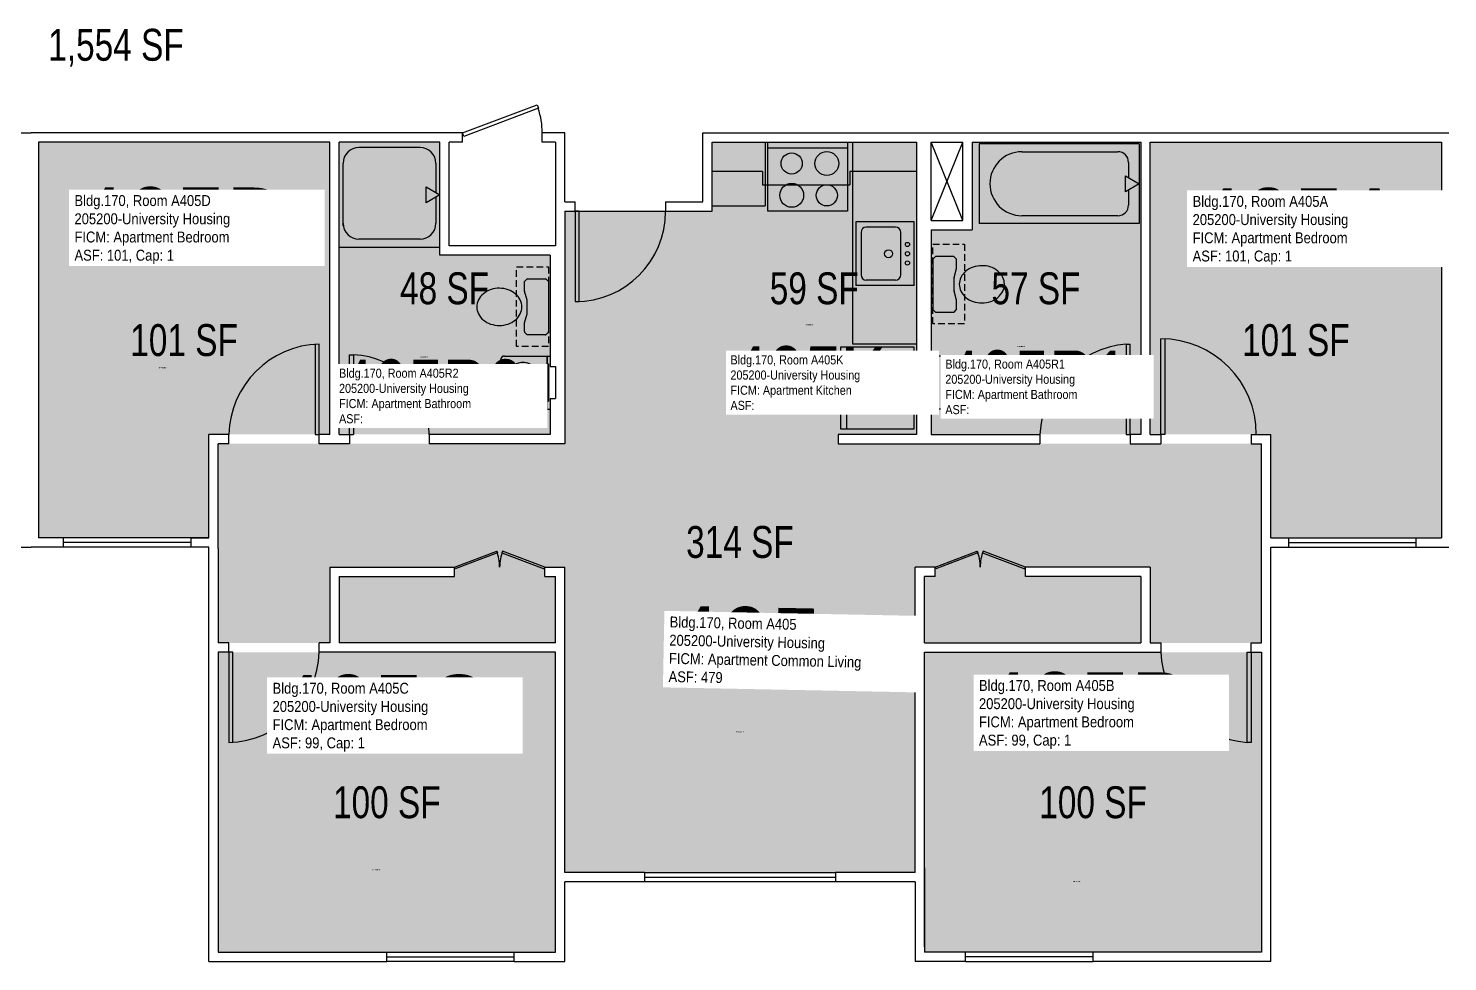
# Model space of a CAD drawing. Header units: inches. Extents: x -54 to 2270, y -57 to 1673.
# Drawn here: x 1248 to 1783, y -51 to 300 of the extents above; entities that cross this region are included whole.
import ezdxf
from ezdxf.enums import TextEntityAlignment as Align

# ---------------------------------------------------------------- set-up
doc = ezdxf.new("R2010")
doc.units = ezdxf.units.IN
doc.header["$LTSCALE"] = 10
doc.header["$MEASUREMENT"] = 0
doc.linetypes.add('DASHED2', pattern=[0.375, 0.25, -0.125])
doc.layers.get('0').update_dxf_attribs({"linetype": 'CONTINUOUS'})
for name, color, linetype in [('A-DOOR', 2, 'CONTINUOUS'), ('A-GLAZ', 1, 'CONTINUOUS'), ('A-IDEN-RNUM', 7, 'CONTINUOUS'), ('A-IDEN-SNUM', 4, 'CONTINUOUS'), ('A-IDEN-VNUM', 4, 'CONTINUOUS'), ('A-WALL', 5, 'CONTINUOUS'), ('AREA-TEXT', 3, 'CONTINUOUS'), ('Rooms-Category-Color', 7, 'CONTINUOUS'), ('Rooms-College-Color', 7, 'CONTINUOUS'), ('Rooms-Department-Color', 7, 'CONTINUOUS'), ('Rooms-Division-Color', 7, 'CONTINUOUS'), ('Rooms-Information', 7, 'CONTINUOUS')]:
    doc.layers.add(name, color=color, linetype=linetype)
doc.styles.add('CP_AREA', font='arial.ttf', dxfattribs={"height": 15})
doc.styles.add('CP_ROOMSNUMBER', font='arial.ttf', dxfattribs={"height": 1})
doc.styles.add('CP_ROOMVNUMBER', font='arial.ttf', dxfattribs={"width": 0.85, "height": 0.075})

msp = doc.modelspace()

# ---------------------------------------------------------------- hatches: boundary and pattern name
at = {"layer": 'Rooms-Category-Color', "true_color": 0x728ef3}
for points in [[(1316.05, 147.02), (1361.55, 147.02), (1361.55, 257.02), (1251.8, 257.02), (1251.8, 108.02), (1316.05, 108.02)], [(1403.05, 257.02), (1403.05, 214.52), (1444.55, 214.52), (1444.55, 147.02), (1365.05, 147.02), (1365.05, 257.02)], [(1505.55, 257.02), (1582.55, 257.02), (1582.55, 147.02), (1505.55, 147.02)], [(1603.55, 257.02), (1667.05, 257.02), (1667.05, 147.02), (1588.05, 147.02), (1588.05, 224.02), (1603.55, 224.02)], [(1716.05, 108.02), (1780.3, 108.02), (1780.3, 257.02), (1670.55, 257.02), (1670.55, 147.02), (1716.05, 147.02)], [(1319.55, 68.52), (1319.55, 143.52), (1450.05, 143.52), (1450.05, 231.02), (1505.55, 231.02), (1505.55, 147.02), (1553.06, 147.02), (1553.06, 143.52), (1712.55, 143.52), (1712.55, 68.52), (1670.55, 68.52), (1670.55, 97.02), (1623.55, 97.02), (1623.55, 93.52), (1667.05, 93.52), (1667.05, 68.52), (1585.55, 68.52), (1585.55, 93.52), (1589.55, 93.52), (1589.55, 97.02), (1582.05, 97.02), (1582.05, -17.98), (1450.05, -17.98), (1450.05, 97.02), (1442.55, 97.02), (1442.55, 93.52), (1446.55, 93.52), (1446.55, 68.52), (1365.05, 68.52), (1365.05, 93.52), (1408.55, 93.52), (1408.55, 97.02), (1361.55, 97.02), (1361.55, 68.52)], [(1319.55, 65.02), (1446.55, 65.02), (1446.55, -47.98), (1319.55, -47.98)], [(1585.55, 65.02), (1712.55, 65.02), (1712.55, -47.98), (1585.55, -47.98)]]:
    msp.add_hatch(color=171, dxfattribs=at).paths.add_polyline_path(points)
at = {"layer": 'Rooms-College-Color', "true_color": 0xadadad}
for points in [[(1316.05, 147.02), (1361.55, 147.02), (1361.55, 257.02), (1251.8, 257.02), (1251.8, 108.02), (1316.05, 108.02)], [(1403.05, 257.02), (1403.05, 214.52), (1444.55, 214.52), (1444.55, 147.02), (1365.05, 147.02), (1365.05, 257.02)], [(1505.55, 257.02), (1582.55, 257.02), (1582.55, 147.02), (1505.55, 147.02)], [(1603.55, 257.02), (1667.05, 257.02), (1667.05, 147.02), (1588.05, 147.02), (1588.05, 224.02), (1603.55, 224.02)], [(1716.05, 108.02), (1780.3, 108.02), (1780.3, 257.02), (1670.55, 257.02), (1670.55, 147.02), (1716.05, 147.02)], [(1319.55, 68.52), (1319.55, 143.52), (1450.05, 143.52), (1450.05, 231.02), (1505.55, 231.02), (1505.55, 147.02), (1553.06, 147.02), (1553.06, 143.52), (1712.55, 143.52), (1712.55, 68.52), (1670.55, 68.52), (1670.55, 97.02), (1623.55, 97.02), (1623.55, 93.52), (1667.05, 93.52), (1667.05, 68.52), (1585.55, 68.52), (1585.55, 93.52), (1589.55, 93.52), (1589.55, 97.02), (1582.05, 97.02), (1582.05, -17.98), (1450.05, -17.98), (1450.05, 97.02), (1442.55, 97.02), (1442.55, 93.52), (1446.55, 93.52), (1446.55, 68.52), (1365.05, 68.52), (1365.05, 93.52), (1408.55, 93.52), (1408.55, 97.02), (1361.55, 97.02), (1361.55, 68.52)], [(1319.55, 65.02), (1446.55, 65.02), (1446.55, -47.98), (1319.55, -47.98)], [(1585.55, 65.02), (1712.55, 65.02), (1712.55, -47.98), (1585.55, -47.98)]]:
    msp.add_hatch(color=253, dxfattribs=at).paths.add_polyline_path(points)
at = {"layer": 'Rooms-Department-Color', "true_color": 0x604aed}
for points in [[(1316.05, 147.02), (1361.55, 147.02), (1361.55, 257.02), (1251.8, 257.02), (1251.8, 108.02), (1316.05, 108.02)], [(1403.05, 257.02), (1403.05, 214.52), (1444.55, 214.52), (1444.55, 147.02), (1365.05, 147.02), (1365.05, 257.02)], [(1505.55, 257.02), (1582.55, 257.02), (1582.55, 147.02), (1505.55, 147.02)], [(1603.55, 257.02), (1667.05, 257.02), (1667.05, 147.02), (1588.05, 147.02), (1588.05, 224.02), (1603.55, 224.02)], [(1716.05, 108.02), (1780.3, 108.02), (1780.3, 257.02), (1670.55, 257.02), (1670.55, 147.02), (1716.05, 147.02)], [(1319.55, 68.52), (1319.55, 143.52), (1450.05, 143.52), (1450.05, 231.02), (1505.55, 231.02), (1505.55, 147.02), (1553.06, 147.02), (1553.06, 143.52), (1712.55, 143.52), (1712.55, 68.52), (1670.55, 68.52), (1670.55, 97.02), (1623.55, 97.02), (1623.55, 93.52), (1667.05, 93.52), (1667.05, 68.52), (1585.55, 68.52), (1585.55, 93.52), (1589.55, 93.52), (1589.55, 97.02), (1582.05, 97.02), (1582.05, -17.98), (1450.05, -17.98), (1450.05, 97.02), (1442.55, 97.02), (1442.55, 93.52), (1446.55, 93.52), (1446.55, 68.52), (1365.05, 68.52), (1365.05, 93.52), (1408.55, 93.52), (1408.55, 97.02), (1361.55, 97.02), (1361.55, 68.52)], [(1319.55, 65.02), (1446.55, 65.02), (1446.55, -47.98), (1319.55, -47.98)], [(1585.55, 65.02), (1712.55, 65.02), (1712.55, -47.98), (1585.55, -47.98)]]:
    msp.add_hatch(color=173, dxfattribs=at).paths.add_polyline_path(points)
at = {"layer": 'Rooms-Division-Color', "true_color": 0x604aed}
for points in [[(1316.05, 147.02), (1361.55, 147.02), (1361.55, 257.02), (1251.8, 257.02), (1251.8, 108.02), (1316.05, 108.02)], [(1403.05, 257.02), (1403.05, 214.52), (1444.55, 214.52), (1444.55, 147.02), (1365.05, 147.02), (1365.05, 257.02)], [(1505.55, 257.02), (1582.55, 257.02), (1582.55, 147.02), (1505.55, 147.02)], [(1603.55, 257.02), (1667.05, 257.02), (1667.05, 147.02), (1588.05, 147.02), (1588.05, 224.02), (1603.55, 224.02)], [(1716.05, 108.02), (1780.3, 108.02), (1780.3, 257.02), (1670.55, 257.02), (1670.55, 147.02), (1716.05, 147.02)], [(1319.55, 68.52), (1319.55, 143.52), (1450.05, 143.52), (1450.05, 231.02), (1505.55, 231.02), (1505.55, 147.02), (1553.06, 147.02), (1553.06, 143.52), (1712.55, 143.52), (1712.55, 68.52), (1670.55, 68.52), (1670.55, 97.02), (1623.55, 97.02), (1623.55, 93.52), (1667.05, 93.52), (1667.05, 68.52), (1585.55, 68.52), (1585.55, 93.52), (1589.55, 93.52), (1589.55, 97.02), (1582.05, 97.02), (1582.05, -17.98), (1450.05, -17.98), (1450.05, 97.02), (1442.55, 97.02), (1442.55, 93.52), (1446.55, 93.52), (1446.55, 68.52), (1365.05, 68.52), (1365.05, 93.52), (1408.55, 93.52), (1408.55, 97.02), (1361.55, 97.02), (1361.55, 68.52)], [(1319.55, 65.02), (1446.55, 65.02), (1446.55, -47.98), (1319.55, -47.98)], [(1585.55, 65.02), (1712.55, 65.02), (1712.55, -47.98), (1585.55, -47.98)]]:
    msp.add_hatch(color=173, dxfattribs=at).paths.add_polyline_path(points)

# ---------------------------------------------------------------- linework, layer by layer
at = {"linetype": 'Continuous'}
msp.add_line((1525.55, 257.02), (1525.55, 233.02), dxfattribs=at)
for p, q in [((1526.55, 231.02), (1526.55, 257.02)), ((1556.55, 257.02), (1556.55, 231.02)), ((1558.55, 181.02), (1558.55, 257.02)), ((1600.05, 227.52), (1588.05, 257.02)), ((1588.05, 227.52), (1600.05, 257.02)), ((1395.55, 254.99), (1372.55, 254.99)), ((1526.55, 254.94), (1556.55, 254.94)), ((1606.18, 256.39), (1606.18, 226.39)), ((1666.43, 256.39), (1606.18, 256.39)), ((1622.24, 253.44), (1658.39, 253.44)), ((1666.43, 256.39), (1666.43, 226.39)), ((1366.55, 225.49), (1366.55, 248.99)), ((1401.55, 248.99), (1401.55, 238.1)), ((1524.55, 245.95), (1505.55, 245.95)), ((1524.55, 245.95), (1524.55, 241.02)), ((1582.55, 245.95), (1557.48, 245.95)), ((1557.48, 245.95), (1557.48, 241.02)), ((1662.41, 249.43), (1662.41, 243.71)), ((1524.55, 241.02), (1557.48, 241.02)), ((1661.23, 238.39), (1661.23, 244.39)), ((1661.23, 244.39), (1666.43, 241.39)), ((1666.43, 241.39), (1661.23, 238.39)), ((1397.86, 234.24), (1397.86, 240.24)), ((1397.86, 240.24), (1403.05, 237.24)), ((1403.05, 237.24), (1397.86, 234.24)), ((1401.55, 236.37), (1401.55, 226.49)), ((1662.41, 239.07), (1662.41, 233.36)), ((1505.55, 233.02), (1525.55, 233.02)), ((1556.55, 231.02), (1526.55, 231.02)), ((1559.65, 227.06), (1559.65, 203.06)), ((1581.65, 227.06), (1559.65, 227.06)), ((1574.65, 225.06), (1563.65, 225.06)), ((1581.65, 203.06), (1581.65, 227.06)), ((1666.43, 226.39), (1606.18, 226.39)), ((1658.39, 229.34), (1622.24, 229.34)), ((1395.55, 220.49), (1372.55, 220.49)), ((1561.65, 223.06), (1561.65, 207.06)), ((1576.65, 207.06), (1576.65, 223.06)), ((1365.05, 217.52), (1403.05, 217.52)), ((1589.55, 213.9), (1588.68, 213.02)), ((1596.5, 214.02), (1589.85, 214.02)), ((1597.68, 213.02), (1596.8, 213.9)), ((1588.68, 213.02), (1588.68, 194.19)), ((1596.69, 206.07), (1597.68, 209.52)), ((1597.68, 209.52), (1597.68, 213.02)), ((1434.93, 204.52), (1435.8, 205.4)), ((1434.93, 201.08), (1434.93, 204.52)), ((1436.1, 205.52), (1442.75, 205.52)), ((1443.05, 205.4), (1443.93, 204.52)), ((1443.93, 204.52), (1443.93, 185.69)), ((1574.65, 205.06), (1563.65, 205.06)), ((1596.68, 201.08), (1596.68, 205.96)), ((1435.91, 197.57), (1434.94, 200.96)), ((1581.65, 203.06), (1559.65, 203.06)), ((1597.68, 197.52), (1596.69, 200.96)), ((1434.94, 189.07), (1435.91, 192.46)), ((1435.93, 192.58), (1435.93, 197.46)), ((1588.8, 193.9), (1589.68, 193.02)), ((1589.68, 193.02), (1596.68, 193.02)), ((1596.68, 193.02), (1597.55, 193.9)), ((1597.68, 194.19), (1597.68, 197.52)), ((1434.93, 185.69), (1434.93, 188.96)), ((1435.93, 184.52), (1435.05, 185.4)), ((1442.75, 184.52), (1435.93, 184.52)), ((1443.8, 185.4), (1443.05, 184.64)), ((1427.43, 176.52), (1444.55, 176.52)), ((1443.43, 176.52), (1443.43, 159.52)), ((1443.43, 156.52), (1443.43, 176.52)), ((1554.05, 149.02), (1554.05, 180.02)), ((1554.05, 180.02), (1581.55, 180.02)), ((1556.3, 149.02), (1556.3, 180.02)), ((1582.55, 181.02), (1558.55, 181.02)), ((1581.55, 180.02), (1581.55, 149.02)), ((1605.16, 176.52), (1588.04, 176.52)), ((1589.16, 176.52), (1589.16, 159.52)), ((1589.16, 156.52), (1589.16, 176.52)), ((1425.93, 158.02), (1425.93, 175.02)), ((1443.43, 173.52), (1443.93, 173.52)), ((1443.93, 173.52), (1443.93, 159.52)), ((1588.66, 173.52), (1588.66, 159.52)), ((1589.16, 173.52), (1588.66, 173.52)), ((1606.66, 158.02), (1606.66, 175.02)), ((1427.43, 156.52), (1444.55, 156.52)), ((1443.43, 159.52), (1443.93, 159.52)), ((1605.16, 156.52), (1588.04, 156.52)), ((1589.16, 159.52), (1588.66, 159.52)), ((1581.55, 149.02), (1554.05, 149.02))]:
    msp.add_line(p, q)
at = {"linetype": 'DASHED2'}
for p, q in [((1588.68, 218.61), (1600.68, 218.61)), ((1588.68, 188.61), (1588.68, 218.61)), ((1600.68, 218.61), (1600.68, 188.61)), ((1431.93, 210.11), (1443.93, 210.11)), ((1431.93, 180.11), (1431.93, 210.11)), ((1443.93, 210.11), (1443.93, 180.11)), ((1600.68, 188.61), (1588.68, 188.61)), ((1443.93, 180.11), (1431.93, 180.11))]:
    msp.add_line(p, q, dxfattribs=at)
for centre, radius in [((1535.55, 249.01), 4), ((1548.77, 249.01), 4.5), ((1535.55, 237.02), 4.5), ((1548.77, 237.02), 4), ((1579.15, 218.52), 0.791), ((1572.02, 215.02), 1.5), ((1579.15, 215.02), 0.791), ((1579.15, 211.52), 0.791)]:
    msp.add_circle(centre, radius)
for centre, radius, start, end in [((1372.55, 248.99), 6, 90, 180), ((1395.55, 248.99), 6, 0, 90), ((1622.24, 241.39), 12.05, 90, 270), ((1658.39, 249.43), 4.02, 0, 90), ((1658.39, 233.36), 4.02, 270, 0), ((1372.55, 226.49), 6, 180, 270), ((1395.55, 226.49), 6, 270, 0), ((1563.65, 223.06), 2, 90, 180), ((1574.65, 223.06), 2, 0, 90), ((1589.85, 213.6), 0.418, 90, 135), ((1596.5, 213.6), 0.418, 45, 90), ((1606.63, 201.84), 8.59, 108.8354, 129.4725), ((1607.18, 200.23), 10.29, 90, 108.8354), ((1607.7, 202.66), 7.87, 71.1646, 93.7754), ((1607.19, 201.19), 9.43, 50.5275, 71.1646), ((1436.1, 205.1), 0.418, 90, 135), ((1442.75, 205.1), 0.418, 45, 90), ((1563.65, 207.06), 2, 180, 270), ((1574.65, 207.06), 2, 270, 0), ((1597.1, 205.96), 0.418, 164.0546, 180), ((1604.48, 203.52), 5.8, 153.2988, 180), ((1604.48, 203.52), 5.8, 180, 206.7012), ((1605.78, 202.86), 7.26, 129.4725, 153.2988), ((1608.57, 202.86), 7.26, 26.7012, 50.5275), ((1609.87, 203.52), 5.8, 0, 26.7012), ((1609.87, 203.52), 5.8, 333.2988, 0), ((1424.03, 194.36), 7.26, 129.4725, 153.2988), ((1425.41, 192.69), 9.43, 108.8354, 129.4725), ((1424.91, 194.16), 7.87, 86.2246, 108.8354), ((1425.43, 191.73), 10.29, 71.1646, 90), ((1425.98, 193.34), 8.59, 50.5275, 71.1646), ((1426.82, 194.36), 7.26, 26.7012, 50.5275), ((1435.35, 201.08), 0.418, 180, 195.9454), ((1597.1, 201.08), 0.418, 180, 195.9454), ((1605.78, 204.17), 7.26, 206.7012, 230.5275), ((1606.63, 205.2), 8.59, 230.5275, 251.1646), ((1607.73, 205.2), 8.59, 288.8354, 309.4725), ((1608.57, 204.17), 7.26, 309.4725, 333.2988), ((1422.73, 195.02), 5.8, 153.2988, 180), ((1422.73, 195.02), 5.8, 180, 206.7012), ((1428.12, 195.02), 5.8, 0, 26.7012), ((1428.12, 195.02), 5.8, 333.2988, 0), ((1435.51, 197.46), 0.418, 0, 15.9454), ((1435.51, 192.58), 0.418, 344.0546, 0), ((1589.1, 194.19), 0.418, 180, 225), ((1597.26, 194.19), 0.418, 315, 0), ((1607.18, 206.81), 10.29, 251.1646, 270), ((1607.18, 206.81), 10.29, 270, 288.8354), ((1424.03, 195.67), 7.26, 206.7012, 230.5275), ((1424.88, 196.7), 8.59, 230.5275, 251.1646), ((1425.43, 198.31), 10.29, 251.1646, 270), ((1425.43, 198.31), 10.29, 270, 288.8354), ((1425.98, 196.7), 8.59, 288.8354, 309.4725), ((1426.82, 195.67), 7.26, 309.4725, 333.2988), ((1435.35, 185.69), 0.418, 180, 225), ((1442.75, 184.94), 0.418, 270, 315), ((1443.51, 185.69), 0.418, 315, 0), ((1427.43, 175.02), 1.5, 90, 180), ((1605.16, 175.02), 1.5, 0, 90), ((1435.66, 166.96), 7.65, 139.8991, 160.7706), ((1434.85, 167.65), 6.59, 116.1916, 139.8991), ((1434.33, 168.7), 5.42, 90, 116.1916), ((1434.33, 168.7), 5.42, 63.8084, 90), ((1433.81, 167.65), 6.59, 40.1009, 63.8084), ((1433, 166.96), 7.65, 19.2294, 40.1009), ((1599.59, 166.96), 7.65, 139.8991, 160.7706), ((1598.78, 167.65), 6.59, 116.1916, 139.8991), ((1598.26, 168.7), 5.42, 90, 116.1916), ((1598.26, 168.7), 5.42, 63.8084, 90), ((1597.75, 167.65), 6.59, 40.1009, 63.8084), ((1596.94, 166.96), 7.65, 19.2294, 40.1009), ((1436.93, 166.52), 9, 160.7706, 180), ((1436.93, 166.52), 9, 180, 199.2294), ((1431.73, 166.52), 9, 0, 19.2294), ((1431.73, 166.52), 9, 340.7706, 0), ((1600.87, 166.52), 9, 160.7706, 180), ((1600.87, 166.52), 9, 180, 199.2294), ((1595.66, 166.52), 9, 0, 19.2294), ((1595.66, 166.52), 9, 340.7706, 0), ((1435.66, 166.07), 7.65, 199.2294, 220.1009), ((1434.85, 165.39), 6.59, 220.1009, 243.8084), ((1433.81, 165.39), 6.59, 296.1916, 319.8991), ((1433, 166.07), 7.65, 319.8991, 340.7706), ((1599.59, 166.07), 7.65, 199.2294, 220.1009), ((1598.78, 165.39), 6.59, 220.1009, 243.8084), ((1597.75, 165.39), 6.59, 296.1916, 319.8991), ((1596.94, 166.07), 7.65, 319.8991, 340.7706), ((1427.43, 158.02), 1.5, 180, 270), ((1434.33, 164.34), 5.42, 243.8084, 270), ((1434.33, 164.34), 5.42, 270, 296.1916), ((1598.26, 164.34), 5.42, 243.8084, 270), ((1598.26, 164.34), 5.42, 270, 296.1916), ((1605.16, 158.02), 1.5, 270, 0)]:
    msp.add_arc(centre, radius, start, end)
at = {"layer": 'A-DOOR'}
for p, q in [((1411.55, 260.52), (1439.62, 271.11)), ((1440.12, 269.79), (1412.05, 259.2)), ((1439.62, 271.11), (1440.12, 269.79)), ((1412.05, 259.2), (1411.55, 260.52)), ((1454.05, 231.02), (1488.05, 231.02)), ((1455.55, 231.02), (1454.05, 231.02)), ((1454.05, 231.02), (1454.05, 197.02)), ((1455.55, 197.02), (1455.55, 231.02)), ((1454.05, 197.02), (1455.55, 197.02)), ((1674.55, 147.02), (1674.55, 183.02)), ((1676.05, 183.02), (1676.05, 147.02)), ((1356.05, 181.02), (1356.05, 147.02)), ((1357.55, 147.02), (1357.55, 181.02)), ((1369.05, 147.02), (1369.05, 177.02)), ((1369.05, 177.02), (1370.55, 177.02)), ((1370.55, 177.02), (1370.55, 147.02)), ((1661.55, 181.02), (1661.55, 147.02)), ((1661.55, 181.02), (1663.05, 181.02)), ((1663.05, 147.02), (1663.05, 181.02)), ((1356.05, 147.02), (1357.55, 147.02)), ((1369.05, 147.02), (1370.55, 147.02)), ((1661.55, 147.02), (1663.05, 147.02)), ((1676.05, 147.02), (1674.55, 147.02)), ((1408.55, 97.02), (1424.43, 103.1)), ((1424.68, 102.44), (1408.81, 96.36)), ((1424.43, 103.1), (1424.68, 102.44)), ((1426.68, 103.1), (1426.43, 102.44)), ((1426.43, 102.44), (1442.3, 96.36)), ((1442.55, 97.02), (1426.68, 103.1)), ((1589.55, 97.02), (1605.43, 103.1)), ((1605.68, 102.44), (1589.81, 96.36)), ((1605.43, 103.1), (1605.68, 102.44)), ((1607.68, 103.1), (1607.43, 102.44)), ((1607.43, 102.44), (1623.3, 96.36)), ((1623.55, 97.02), (1607.68, 103.1)), ((1408.81, 96.36), (1408.55, 97.02)), ((1442.3, 96.36), (1442.55, 97.02)), ((1589.81, 96.36), (1589.55, 97.02)), ((1623.3, 96.36), (1623.55, 97.02)), ((1323.55, 65.02), (1323.55, 31.02)), ((1325.05, 65.02), (1323.55, 65.02)), ((1325.05, 31.02), (1325.05, 65.02)), ((1707.05, 65.02), (1708.55, 65.02)), ((1707.05, 31.02), (1707.05, 65.02)), ((1708.55, 65.02), (1708.55, 31.02)), ((1708.55, 31.02), (1707.05, 31.02))]:
    msp.add_line(p, q, dxfattribs=at)
for centre, radius, start, end in [((1414.36, 260.89), 27.2, 359.2241, 19.0522), ((1454.05, 231.02), 34, 270, 0), ((1674.55, 147.02), 36, 0, 90), ((1358.51, 146.06), 34.97, 91.5758, 178.4242), ((1369.28, 147.27), 29.77, 359.5103, 87.5521), ((1664.66, 145.52), 35.64, 94.9983, 177.5861), ((1408.55, 97.02), 17, 0, 20.9775), ((1442.55, 97.02), 17, 159.0225, 180), ((1589.55, 97.02), 17, 0, 20.9775), ((1623.55, 97.02), 17, 159.0225, 180), ((1322.59, 65.98), 34.97, 271.5758, 358.4242), ((1710.19, 66.55), 35.67, 182.4645, 264.9512)]:
    msp.add_arc(centre, radius, start, end, dxfattribs=at)
at = {"layer": 'A-GLAZ'}
for p, q in [((1309.3, 108.02), (1261.3, 108.02)), ((1722.8, 108.02), (1770.8, 108.02)), ((1309.3, 106.27), (1261.3, 106.27)), ((1309.3, 104.52), (1261.3, 104.52)), ((1722.8, 106.27), (1770.8, 106.27)), ((1722.8, 104.52), (1770.8, 104.52)), ((1480.05, -17.98), (1552.05, -17.98)), ((1480.05, -19.73), (1552.05, -19.73)), ((1552.05, -21.48), (1480.05, -21.48)), ((1383.05, -47.98), (1431.05, -47.98)), ((1649.05, -47.98), (1601.05, -47.98)), ((1383.05, -49.73), (1431.05, -49.73)), ((1431.05, -51.48), (1383.05, -51.48)), ((1649.05, -49.73), (1601.05, -49.73)), ((1601.05, -51.48), (1649.05, -51.48))]:
    msp.add_line(p, q, dxfattribs=at)
at = {"layer": 'A-WALL'}
for p, q in [((1066.05, 260.52), (1249.05, 260.52)), ((1411.55, 260.52), (1249.05, 260.52)), ((1361.55, 257.02), (1251.8, 257.02)), ((1251.8, 257.02), (1251.8, 108.02)), ((1361.55, 147.02), (1361.55, 257.02)), ((1365.05, 147.02), (1365.05, 257.02)), ((1403.05, 257.02), (1365.05, 257.02)), ((1403.05, 214.52), (1403.05, 257.02)), ((1406.55, 218.02), (1406.55, 257.02)), ((1411.55, 257.02), (1406.55, 257.02)), ((1411.55, 257.02), (1411.55, 260.52)), ((1450.05, 260.52), (1441.55, 260.52)), ((1441.55, 257.02), (1441.55, 260.52)), ((1446.55, 257.02), (1441.55, 257.02)), ((1446.55, 257.02), (1446.55, 218.02)), ((1450.05, 234.52), (1450.05, 260.52)), ((1502.05, 260.52), (1783.05, 260.52)), ((1502.05, 234.52), (1502.05, 260.52)), ((1505.55, 231.02), (1505.55, 257.02)), ((1505.55, 257.02), (1582.55, 257.02)), ((1582.55, 257.02), (1582.55, 147.02)), ((1588.05, 227.52), (1588.05, 257.02)), ((1588.05, 257.02), (1600.05, 257.02)), ((1600.05, 227.52), (1600.05, 257.02)), ((1603.55, 257.02), (1603.55, 224.02)), ((1603.55, 257.02), (1667.05, 257.02)), ((1667.05, 257.02), (1667.05, 147.02)), ((1670.55, 147.02), (1670.55, 257.02)), ((1670.55, 257.02), (1780.3, 257.02)), ((1780.3, 257.02), (1780.3, 108.02)), ((1450.05, 234.52), (1454.05, 234.52)), ((1450.05, 231.02), (1454.05, 231.02)), ((1450.05, 231.02), (1450.05, 143.52)), ((1454.05, 231.02), (1454.05, 234.52)), ((1488.05, 234.52), (1488.05, 231.02)), ((1488.05, 234.52), (1502.05, 234.52)), ((1488.05, 231.02), (1505.55, 231.02)), ((1588.05, 227.52), (1600.05, 227.52)), ((1588.05, 224.02), (1588.05, 172.52)), ((1588.05, 224.02), (1603.55, 224.02)), ((1444.55, 214.52), (1403.05, 214.52)), ((1446.55, 218.02), (1406.55, 218.02)), ((1444.55, 214.52), (1444.55, 172.52)), ((1444.55, 172.52), (1446.55, 172.52)), ((1446.55, 172.52), (1446.55, 160.52)), ((1586.04, 172.52), (1586.04, 160.52)), ((1588.05, 172.52), (1586.04, 172.52)), ((1444.55, 160.52), (1446.55, 160.52)), ((1444.55, 160.52), (1444.55, 147.02)), ((1588.05, 160.52), (1586.04, 160.52)), ((1588.05, 160.52), (1588.05, 147.02)), ((1316.05, 108.02), (1316.05, 147.02)), ((1323.55, 147.02), (1316.05, 147.02)), ((1323.55, 143.52), (1323.55, 147.02)), ((1361.55, 147.02), (1357.55, 147.02)), ((1357.55, 143.52), (1357.55, 147.02)), ((1365.05, 147.02), (1369.05, 147.02)), ((1369.05, 147.02), (1369.05, 143.52)), ((1369.05, 147.02), (1369.05, 143.52)), ((1444.55, 147.02), (1399.05, 147.02)), ((1399.05, 147.02), (1399.05, 143.52)), ((1582.55, 147.02), (1553.06, 147.02)), ((1553.06, 147.02), (1553.06, 143.52)), ((1588.05, 147.02), (1629.05, 147.02)), ((1605.68, 147.02), (1625.05, 147.02)), ((1629.05, 147.02), (1629.05, 143.52)), ((1667.05, 147.02), (1663.05, 147.02)), ((1663.05, 147.02), (1663.05, 143.52)), ((1670.55, 147.02), (1674.55, 147.02)), ((1674.55, 147.02), (1674.55, 143.52)), ((1674.55, 147.02), (1674.55, 143.52)), ((1708.55, 147.02), (1716.05, 147.02)), ((1708.55, 147.02), (1708.55, 143.52)), ((1716.05, 108.02), (1716.05, 147.02)), ((1319.55, 104.02), (1319.55, 143.52)), ((1323.55, 143.52), (1319.55, 143.52)), ((1369.05, 143.52), (1357.55, 143.52)), ((1450.05, 143.52), (1399.05, 143.52)), ((1553.06, 143.52), (1582.55, 143.52)), ((1582.55, 143.52), (1629.05, 143.52)), ((1663.05, 143.52), (1674.55, 143.52)), ((1708.55, 143.52), (1712.55, 143.52)), ((1712.55, 104.52), (1712.55, 143.52)), ((1261.3, 108.02), (1251.8, 108.02)), ((1261.3, 104.52), (1261.3, 108.02)), ((1309.3, 104.52), (1309.3, 108.02)), ((1316.05, 108.02), (1309.3, 108.02)), ((1309.3, 108.02), (1316.05, 108.02)), ((1716.05, 108.02), (1722.8, 108.02)), ((1722.8, 104.52), (1722.8, 108.02)), ((1770.8, 104.52), (1770.8, 108.02)), ((1770.8, 108.02), (1780.3, 108.02)), ((1236.8, 104.52), (1249.05, 104.52)), ((1261.3, 104.52), (1249.05, 104.52)), ((1316.05, 104.52), (1309.3, 104.52)), ((1316.05, -51.48), (1316.05, 104.52)), ((1319.55, 104.02), (1319.55, 68.52)), ((1716.05, 104.52), (1722.8, 104.52)), ((1716.05, -51.48), (1716.05, 104.52)), ((1770.8, 104.52), (1783.05, 104.52)), ((1361.55, 97.02), (1361.55, 68.52)), ((1361.55, 97.02), (1408.55, 97.02)), ((1408.55, 93.52), (1408.55, 97.02)), ((1442.55, 97.02), (1450.05, 97.02)), ((1442.55, 93.52), (1442.55, 97.02)), ((1450.05, -17.98), (1450.05, 97.02)), ((1582.05, -17.98), (1582.05, 97.02)), ((1589.55, 97.02), (1582.05, 97.02)), ((1589.55, 93.52), (1589.55, 97.02)), ((1670.55, 97.02), (1623.55, 97.02)), ((1623.55, 93.52), (1623.55, 97.02)), ((1670.55, 97.02), (1670.55, 68.52)), ((1365.05, 93.52), (1365.05, 68.52)), ((1365.05, 93.52), (1408.55, 93.52)), ((1442.55, 93.52), (1446.55, 93.52)), ((1446.55, 68.52), (1446.55, 93.52)), ((1585.55, 68.52), (1585.55, 93.52)), ((1589.55, 93.52), (1585.55, 93.52)), ((1667.05, 93.52), (1623.55, 93.52)), ((1667.05, 93.52), (1667.05, 68.52)), ((1323.55, 68.52), (1319.55, 68.52)), ((1323.55, 65.02), (1319.55, 65.02)), ((1319.55, 65.02), (1319.55, -47.98)), ((1323.55, 65.02), (1323.55, 68.52)), ((1361.55, 68.52), (1357.55, 68.52)), ((1357.55, 65.02), (1357.55, 68.52)), ((1446.55, 65.02), (1357.55, 65.02)), ((1446.55, 68.52), (1365.05, 68.52)), ((1446.55, -16.23), (1446.55, 65.02)), ((1585.55, 68.52), (1667.05, 68.52)), ((1585.55, -16.23), (1585.55, 65.02)), ((1585.55, 65.02), (1674.55, 65.02)), ((1670.55, 68.52), (1674.55, 68.52)), ((1674.55, 68.52), (1674.55, 65.02)), ((1708.55, 65.02), (1708.55, 68.52)), ((1708.55, 68.52), (1712.55, 68.52)), ((1708.55, 65.02), (1712.55, 65.02)), ((1712.55, 65.02), (1712.55, -47.98)), ((1446.55, -47.98), (1446.55, -16.23)), ((1480.05, -17.98), (1450.05, -17.98)), ((1480.05, -17.98), (1480.05, -21.48)), ((1552.05, -17.98), (1552.05, -21.48)), ((1582.05, -17.98), (1552.05, -17.98)), ((1585.55, -45.98), (1585.55, -16.23)), ((1585.55, -16.23), (1585.55, -47.98)), ((1450.05, -51.48), (1450.05, -21.48)), ((1480.05, -21.48), (1450.05, -21.48)), ((1582.05, -21.48), (1552.05, -21.48)), ((1319.55, -47.98), (1383.05, -47.98)), ((1383.05, -51.48), (1383.05, -47.98)), ((1431.05, -51.48), (1431.05, -47.98)), ((1431.05, -47.98), (1446.55, -47.98)), ((1601.05, -47.98), (1585.55, -47.98)), ((1601.05, -51.48), (1601.05, -47.98)), ((1649.05, -51.48), (1649.05, -47.98)), ((1712.55, -47.98), (1649.05, -47.98)), ((1316.05, -51.48), (1383.05, -51.48)), ((1431.05, -51.48), (1450.05, -51.48)), ((1601.05, -51.48), (1582.05, -51.48)), ((1716.05, -51.48), (1649.05, -51.48))]:
    msp.add_line(p, q, dxfattribs=at)
at = {"layer": 'A-WALL', "linetype": 'Continuous'}
for p, q in [((1712.55, 68.52), (1712.55, 104.52)), ((1582.05, -21.48), (1582.05, -51.48))]:
    msp.add_line(p, q, dxfattribs=at)

# ---------------------------------------------------------------- texts
at = {"layer": 'A-IDEN-RNUM', "style": 'CP_ROOMSNUMBER'}
for s, p in [('0405-K0', (1540.84, 188.06)), ('0405-R1', (1620.56, 179.9)), ('0405-A0', (1722.67, 177.65)), ('0405-D0', (1297.09, 171.87)), ('0405-R2', (1395.68, 175.88)), ('0405-C0', (1377.58, -17.12)), ('0405-B0', (1641.58, -21.51))]:
    msp.add_text(s, height=0.36, dxfattribs=at).set_placement(p)
msp.add_text('0405-00', height=0.36, rotation=358.9, dxfattribs=at).set_placement((1514.72, 34.9))
at = {"layer": 'A-IDEN-SNUM', "style": 'CP_ROOMSNUMBER'}
for s, p in [('1700A405K0', (1540.84, 188.06)), ('1700A405R1', (1620.56, 179.9)), ('1700A405A0', (1722.67, 177.65)), ('1700A405D0', (1297.09, 171.87)), ('1700A405R2', (1395.68, 175.88)), ('1700A405C0', (1377.58, -17.12)), ('1700A405B0', (1641.58, -21.51))]:
    msp.add_text(s, height=0.36, dxfattribs=at).set_placement(p)
msp.add_text('1700A40500', height=0.36, rotation=358.9, dxfattribs=at).set_placement((1514.72, 34.9))
at = {"layer": 'A-IDEN-VNUM', "style": 'CP_ROOMVNUMBER'}
for s, height, width, p in [('405D', 28.8, 0.85, (1265.41, 211.17)), ('405A', 28.8, 0.85, (1686.55, 210.87)), ('405K', 24, 0.75, (1512.48, 156.16, 0)), ('405R1', 24, 0.7, (1593.41, 154.58)), ('405R2', 24, 0.7, (1365.05, 151.14)), ('405C', 28.8, 0.85, (1340.02, 27.57)), ('405B', 28.8, 0.85, (1606.08, 28.61))]:
    msp.add_text(s, height=height, dxfattribs=dict(at, width=width)).set_placement(p)
at = {"layer": 'A-IDEN-VNUM', "style": 'CP_ROOMVNUMBER', "width": 0.85}
msp.add_text('405', height=28.8, rotation=358.8673, dxfattribs=at).set_placement((1489.14, 53.73))
at = {"layer": 'AREA-TEXT', "style": 'CP_AREA', "width": 0.75}
for s, p in [('1,554 SF', (1281.04, 293.69)), ('48 SF', (1404.8, 202.02)), ('59 SF', (1544.05, 202.02)), ('57 SF', (1627.55, 202.02)), ('101 SF', (1306.68, 182.52)), ('101 SF', (1725.43, 182.52)), ('314 SF', (1516.05, 106.52)), ('100 SF', (1383.05, 8.52)), ('100 SF', (1649.05, 8.52))]:
    msp.add_text(s, height=12, dxfattribs=at).set_placement(p, align=Align.MIDDLE_CENTER)

# ---------------------------------------------------------------- next in the draw order: texts
at = {"layer": 'Rooms-Information', "attachment_point": 7, "style": 'CP_ROOMVNUMBER', "bg_fill": 3, "box_fill_scale": 1.5, "bg_fill_color": 256, "bg_fill_true_color": 13158600, "bg_fill_transparency": 0}
for s, insert, char_height, width in [('Bldg.170, Room A405D^M^J205200-University Housing^M^JFICM: Apartment Bedroom^M^JASF: 101, Cap: 1', (1265.41, 211.17), 4.1143, 92.16), ('Bldg.170, Room A405A^M^J205200-University Housing^M^JFICM: Apartment Bedroom^M^JASF: 101, Cap: 1', (1686.55, 210.87), 4.1143, 92.16), ('Bldg.170, Room A405K^M^J205200-University Housing^M^JFICM: Apartment Kitchen^M^JASF: ', (1512.48, 156.16, 0), 3.4286, 76.8), ('Bldg.170, Room A405R2^M^J205200-University Housing^M^JFICM: Apartment Bathroom^M^JASF: ', (1365.05, 151.14), 3.4286, 76.8), ('Bldg.170, Room A405C^M^J205200-University Housing^M^JFICM: Apartment Bedroom^M^JASF: 99, Cap: 1', (1340.02, 27.57), 4.1143, 92.16), ('Bldg.170, Room A405B^M^J205200-University Housing^M^JFICM: Apartment Bedroom^M^JASF: 99, Cap: 1', (1606.08, 28.61), 4.1143, 92.16)]:
    msp.add_mtext(s, dxfattribs=dict(at, insert=insert, char_height=char_height, width=width))
at = {"layer": 'Rooms-Information', "insert": (1489.14, 53.73), "char_height": 4.1143, "width": 92.16, "attachment_point": 7, "rotation": 358.8673, "style": 'CP_ROOMVNUMBER', "bg_fill": 3, "box_fill_scale": 1.5, "bg_fill_color": 256, "bg_fill_true_color": 13158600, "bg_fill_transparency": 0}
msp.add_mtext('Bldg.170, Room A405^M^J205200-University Housing^M^JFICM: Apartment Common Living^M^JASF: 479', dxfattribs=at)

# ---------------------------------------------------------------- next in the draw order: texts
at = {"layer": 'Rooms-Information', "insert": (1593.41, 154.58), "char_height": 3.4286, "width": 76.8, "attachment_point": 7, "style": 'CP_ROOMVNUMBER', "bg_fill": 3, "box_fill_scale": 1.5, "bg_fill_color": 256, "bg_fill_true_color": 13158600, "bg_fill_transparency": 0}
msp.add_mtext('Bldg.170, Room A405R1^M^J205200-University Housing^M^JFICM: Apartment Bathroom^M^JASF: ', dxfattribs=at)

doc.saveas('drawing.dxf')
